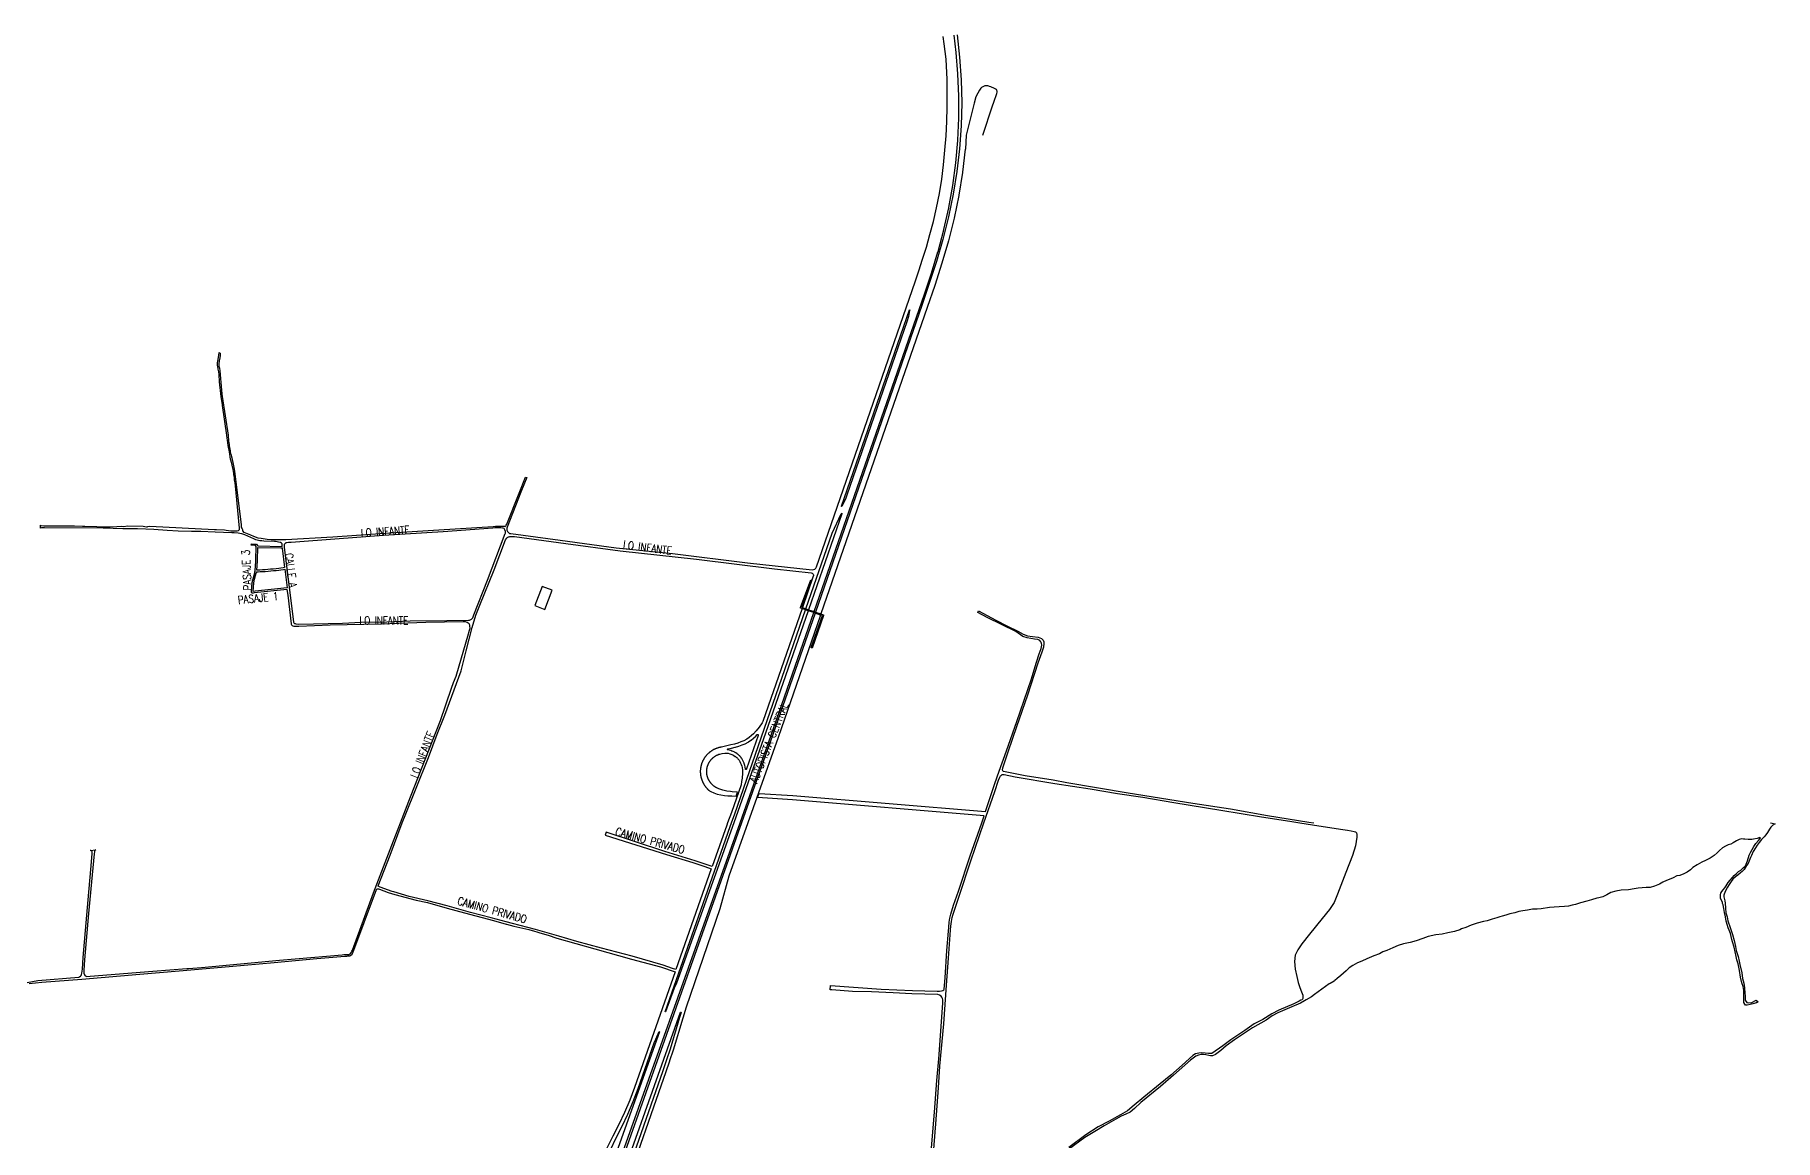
# Model space of a CAD drawing. Extents: x 0 to 349712, y 0 to 6275741.
# Drawn here: x 346449 to 349712, y 6272646 to 6274718 of the extents above; entities that cross this region are included whole.
import ezdxf

# ---------------------------------------------------------------- set-up
doc = ezdxf.new("R2010")
doc.units = 0
doc.header["$LTSCALE"] = 5
doc.layers.add('CALLES-URBANAS', color=6, linetype='Continuous')
doc.layers.add('NOMBRE-CALLE', color=2, linetype='Continuous')
doc.styles.add('ROMANS', font='romans.shx', dxfattribs={"height": 1})

msp = doc.modelspace()

# ---------------------------------------------------------------- linework, layer by layer
at = {"layer": 'CALLES-URBANAS'}
for points, elevation in [([(347332.9, 6273798.4), (347333.9, 6273800.7), (347357.2, 6273858.5), (347369.3, 6273888.5), (347371.7, 6273887.7), (347360.5, 6273860.7), (347334.4, 6273794.6), (347334.1, 6273792.7), (347334.1, 6273790.2), (347334.2, 6273789.2), (347334.2, 6273789.2), (347335.2, 6273786.7), (347336.4, 6273785.2), (347338.3, 6273783.7), (347339.2, 6273783.2), (347341.4, 6273782.7), (347434.1, 6273770.2), (347539.1, 6273756.2), (347644.5, 6273745.7), (347785.5, 6273728.2), (347906.2, 6273715.1), (347908.9, 6273715.2), (347911.3, 6273716.1), (347913.2, 6273717.7), (347914.6, 6273720.3), (348099.7, 6274254.8), (348106.6, 6274275.3), (348113.6, 6274297.2), (348120.6, 6274319.7), (348127.3, 6274343.1), (348133.7, 6274368), (348139.6, 6274393.5), (348145, 6274420.3), (348149.4, 6274447.2), (348152.8, 6274474.1), (348155.5, 6274501.5), (348157.5, 6274528.4), (348158.8, 6274555.4), (348159.6, 6274581.8), (348159.9, 6274608.2), (348159.8, 6274634.1), (348157.5, 6274671.8), (348154.2, 6274700.9), (348152.3, 6274714.4)], 25975), ([(347910.2, 6273636.6), (348116.8, 6274231.4), (348116.9, 6274231.5), (348130.1, 6274271), (348130.2, 6274271.1), (348142.4, 6274311.1), (348142.5, 6274311.3), (348153.3, 6274352.3), (348153.4, 6274352.5), (348162.5, 6274393.5), (348162.6, 6274393.7), (348170.1, 6274435.2), (348170.1, 6274435.5), (348175.8, 6274477.5), (348175.8, 6274477.7), (348179.6, 6274519.7), (348179.6, 6274520), (348181.5, 6274561.5), (348181.5, 6274561.7), (348181.4, 6274602.7), (348181.4, 6274603), (348179.6, 6274644), (348179.6, 6274644.2), (348176.3, 6274684.2), (348176.3, 6274684.3), (348172.6, 6274716.9)], 25985), ([(348178.5, 6274717.6), (348182.8, 6274675.7), (348185.7, 6274633), (348186.8, 6274590.2), (348185.7, 6274547), (348182.7, 6274504.2), (348177.7, 6274461.5), (348170.7, 6274418.7), (348161.9, 6274376.4), (348151.4, 6274334.1), (348139.4, 6274292.8), (348125.9, 6274251.4), (348111.8, 6274210), (347912.6, 6273635.7)], 25987), ([(348226.2, 6274529.8), (348244.6, 6274584.7), (348247.1, 6274591.2), (348252.7, 6274607.5), (348253.2, 6274610.1), (348253.1, 6274611.9), (348252.7, 6274613.5), (348251.9, 6274615), (348250.6, 6274616), (348248.6, 6274617.2), (348241.4, 6274620), (348241.2, 6274620), (348239.2, 6274620.9), (348237.7, 6274621.4), (348236.1, 6274621.8), (348234.9, 6274622), (348233.6, 6274622.1), (348232, 6274622), (348230.4, 6274621.8), (348229.2, 6274621.4), (348227.7, 6274620.9), (348226.5, 6274620.4), (348225.2, 6274619.6), (348224.1, 6274618.8), (348222.9, 6274617.7), (348220, 6274613.6), (348216.9, 6274608.3), (348213.4, 6274601.5), (348210.3, 6274589.6), (348195.5, 6274529.4), (348193.7, 6274503.3), (348193.6, 6274503.1), (348188.6, 6274460.1), (348188.6, 6274459.8), (348181.5, 6274416.8), (348181.5, 6274416.6), (348172.7, 6274374.1), (348172.6, 6274373.9), (348162, 6274331.4), (348162, 6274331.2), (348149.9, 6274289.7), (348149.8, 6274289.5), (348136.4, 6274248), (348136.4, 6274247.9), (348122.2, 6274206.4), (347923, 6273632.1)], 25991), ([(347961.3, 6273833.9), (348088.8, 6274201.9), (348089.1, 6274202.2), (348089.3, 6274202.2), (348089.3, 6274201.7), (348089.2, 6274200.7), (348086.8, 6274189.7), (348083.7, 6274179.5), (347971.6, 6273854.6), (347969.4, 6273849.1), (347967, 6273843.8), (347962, 6273833.6), (347961.6, 6273833.5), (347961.3, 6273833.9)], 25974), ([(347134.4, 6273240.7), (347153.3, 6273289.2), (347209.6, 6273432.7), (347230.5, 6273493.2), (347234.3, 6273503.7), (347239, 6273515.7), (347262, 6273594.7), (347263, 6273597.7), (347264.2, 6273601.7), (347265, 6273605.7), (347264.9, 6273609.2), (347264.7, 6273611.2), (347264.3, 6273612.7), (347263.5, 6273613.7), (347261.6, 6273615.2), (347259.4, 6273616.2), (347256.3, 6273617.2), (347252.3, 6273617.7), (347181.9, 6273616.2), (347098, 6273613.2), (347002.8, 6273611.2), (346943.9, 6273608.7), (346937.4, 6273608.7), (346935.1, 6273608.7), (346933.2, 6273609.2), (346932.1, 6273609.7), (346931.4, 6273610.2), (346930.9, 6273611.2), (346930.4, 6273612.7), (346930.2, 6273613.7), (346924, 6273667.2), (346922.3, 6273677.9), (346860.3, 6273671.5), (346858.3, 6273671.3), (346858.1, 6273671.3), (346856.8, 6273671.3), (346856.6, 6273671.3), (346856.3, 6273671.4), (346856.1, 6273671.5), (346855.9, 6273671.7), (346855.7, 6273671.9), (346855.5, 6273672.1), (346855.4, 6273672.3), (346855.4, 6273672.6), (346855.3, 6273672.9), (346855.3, 6273673.1), (346855.3, 6273673.1), (346855.4, 6273674.1), (346856.7, 6273690.7), (346856.7, 6273690.9), (346858.3, 6273698.2), (346858.3, 6273698.3), (346860.1, 6273704.7), (346861.3, 6273709.1), (346861.5, 6273710.1), (346861.8, 6273711.1), (346862.1, 6273712.9), (346862.1, 6273713.1), (346862.2, 6273713.2), (346863.5, 6273731.4), (346863.6, 6273733.8), (346864.1, 6273758.7), (346862.8, 6273760.3), (346854.8, 6273760.9), (346855, 6273763.9), (346863.7, 6273763.2), (346863.8, 6273763.2), (346864.1, 6273763.2), (346864.3, 6273763), (346864.5, 6273762.9), (346864.7, 6273762.7), (346866.6, 6273760.4), (346866.8, 6273760.2), (346866.9, 6273759.9), (346867.1, 6273759.8), (346912.7, 6273758.9), (346912.7, 6273763.7), (346912.4, 6273764.2), (346911.9, 6273764.7), (346911.6, 6273765), (346911.2, 6273765.4), (346910.7, 6273765.7), (346910.4, 6273765.9), (346910.1, 6273766), (346909.3, 6273766.2), (346900.5, 6273767.7), (346898.3, 6273768.2), (346878.5, 6273768.7), (346874.6, 6273769.2), (346872.9, 6273769.2), (346870.6, 6273769.3), (346868.7, 6273769.7), (346863.5, 6273771.2), (346859.6, 6273772.8), (346842.8, 6273780.2), (346840.8, 6273781.1), (346837.1, 6273782.2), (346833.2, 6273783.1), (346830.2, 6273783.4), (346830, 6273783.5), (346823, 6273783.9), (346818.7, 6273784), (346787, 6273785.4), (346760.2, 6273786.5), (346743, 6273787), (346718.1, 6273787.6), (346696.9, 6273788.8), (346672.1, 6273790.7), (346641.8, 6273792), (346613.9, 6273792), (346595.9, 6273792.5), (346576.9, 6273792.7), (346467.2, 6273793.7), (346461.3, 6273793.7), (346459.4, 6273792.7), (346459.4, 6273798.5), (346460.3, 6273797.7), (346466.1, 6273797.2), (346523.5, 6273797.2), (346538.7, 6273796.7), (346542.7, 6273796.7), (346565, 6273796.2), (346569.5, 6273795.7), (346577.2, 6273795.7), (346585.4, 6273795.7), (346590.4, 6273795.7), (346602.5, 6273796.2), (346610.7, 6273796.7), (346615.4, 6273796.2), (346623.4, 6273797.2), (346652.3, 6273796.7), (346655.4, 6273796.2), (346658.2, 6273795.7), (346659.6, 6273795.7), (346661, 6273796.2), (346664.6, 6273796.7), (346786.1, 6273790.7), (346789.4, 6273790.7), (346804.6, 6273789.7), (346808.1, 6273789.2), (346816.3, 6273788.2), (346822.9, 6273787.7), (346828.4, 6273787.7), (346831.1, 6273788.7), (346832.5, 6273790.2), (346832.8, 6273793.2), (346826.5, 6273859.2), (346824.4, 6273878.2), (346823.6, 6273883.2), (346823.6, 6273884.2), (346823.1, 6273887.7), (346822.3, 6273893.7), (346822, 6273895.7), (346820.8, 6273903.2), (346819.1, 6273911.2), (346818.4, 6273914.2), (346816.2, 6273922.2), (346813.8, 6273936.2), (346811.4, 6273947.7), (346811, 6273952.7), (346811, 6273953.2), (346810.4, 6273958.2), (346809.9, 6273960.7), (346809, 6273967.2), (346801.1, 6274022.7), (346800.9, 6274024.2), (346798.2, 6274039.2), (346798.2, 6274039.7), (346795.5, 6274067.2), (346795.2, 6274069.7), (346795.2, 6274071.7), (346794.8, 6274076.7), (346794.6, 6274080.7), (346793.9, 6274085.7), (346793, 6274090.7), (346792.8, 6274091.7), (346791.9, 6274096.2), (346791.6, 6274097.2), (346791.6, 6274102.7), (346792.9, 6274109.2), (346794.2, 6274117.2), (346794.5, 6274122.2), (346796.8, 6274121.2), (346796.7, 6274116.7), (346796, 6274112.2), (346794.7, 6274106.7), (346793.9, 6274100.7), (346794.3, 6274096.7), (346795, 6274092.7), (346796.2, 6274087.7), (346799, 6274051.7), (346799.7, 6274044.7), (346800.6, 6274039.7), (346811.4, 6273967.2), (346812.4, 6273956.2), (346812.6, 6273953.7), (346813.1, 6273949.2), (346813.6, 6273947.2), (346814.5, 6273941.2), (346815.1, 6273937.7), (346815.5, 6273936.2), (346816, 6273933.7), (346816.1, 6273932.7), (346817.1, 6273930.2), (346817.6, 6273926.7), (346818.3, 6273924.7), (346819.1, 6273921.7), (346820.3, 6273916.2), (346822.1, 6273906.7), (346823.4, 6273899.7), (346835.6, 6273799.2), (346836, 6273797.7), (346836.2, 6273795.7), (346836.7, 6273793.7), (346837.5, 6273791.7), (346838.2, 6273790.2), (346838.7, 6273788.2), (346839.1, 6273787.2), (346840.4, 6273785.7), (346841.2, 6273785.2), (346853.3, 6273780.7), (346859.3, 6273777.7), (346867.4, 6273774.7), (346873.3, 6273774.2), (346884.6, 6273772.2), (346892.3, 6273771.7), (346919.7, 6273771.7), (347008, 6273776.7), (347096.6, 6273783.2), (347206.7, 6273789.7), (347308.2, 6273796.2), (347312.6, 6273796.7), (347316.6, 6273796.7), (347321.2, 6273796.7), (347325.9, 6273796.7), (347327.8, 6273796.7), (347329.8, 6273796.7), (347331.2, 6273796.2), (347331.6, 6273796.5), (347332.4, 6273797.4), (347332.9, 6273798.4)], 25890), ([(346943.8, 6273613.2), (346999.1, 6273614.2), (347026, 6273615.2), (347060.7, 6273616.7), (347109.1, 6273617.7), (347152.7, 6273619.2), (347221.7, 6273620.2), (347262.2, 6273620.7), (347263.9, 6273620.7), (347265.4, 6273621.2), (347266.5, 6273621.7), (347267.5, 6273622.2), (347268.8, 6273623.7), (347270.3, 6273625.2), (347271.8, 6273628.7), (347272.4, 6273630.7), (347297.6, 6273695.7), (347330.9, 6273782.7), (347331.3, 6273783.7), (347331.6, 6273784.7), (347331.6, 6273785.7), (347331.5, 6273787.2), (347331.5, 6273787.7), (347331.2, 6273788.2), (347330.4, 6273789.9), (347329.7, 6273791), (347328.8, 6273792.1), (347327.4, 6273792.7), (347325.6, 6273793.2), (347322.9, 6273793.7), (347320.6, 6273793.7), (347318, 6273793.7), (347314.5, 6273793.7), (347311.3, 6273793.7), (347307.5, 6273793.2), (347214.5, 6273786.2), (347102.6, 6273779.2), (347019.5, 6273773.2), (346929.5, 6273766.2), (346926.8, 6273766), (346924.8, 6273765.8), (346921.8, 6273765.7), (346921.4, 6273765.7), (346920.9, 6273765.6), (346920.5, 6273765.6), (346920.2, 6273765.5), (346919.8, 6273765.4), (346919.2, 6273765.1), (346918.8, 6273764.8), (346918.5, 6273764.5), (346918.2, 6273764.2), (346916.8, 6273762.2), (346916.4, 6273760.7), (346916.4, 6273758.7), (346916.5, 6273756.7), (346933.8, 6273617.7), (346934.2, 6273616.7), (346934.8, 6273615.7), (346935.2, 6273615.2), (346936.1, 6273614.2), (346936.9, 6273614.2), (346938.2, 6273613.7), (346939.3, 6273613.7), (346943.8, 6273613.2)], 25887), ([(347894.8, 6273641.9), (347943.8, 6273783.3), (347961, 6273820.1), (347961.4, 6273820.7), (347962, 6273820.8), (347962.2, 6273820.5), (347962.2, 6273819.9), (347899.8, 6273640.2)], 25981), ([(347138, 6273240.7), (347143.2, 6273254.2), (347164.2, 6273305.7), (347187.1, 6273363.2), (347203.1, 6273406.7), (347217.6, 6273442.2), (347248.7, 6273525.7), (347257.7, 6273563.2), (347269, 6273606.7), (347275.7, 6273630.2), (347283.2, 6273648.7), (347310.1, 6273714.7), (347331.5, 6273771.2), (347332.9, 6273773.2)], 25891), ([(347332.9, 6273773.2), (347333.8, 6273774.2), (347334.9, 6273775.2), (347335.9, 6273776.2), (347337.2, 6273776.7), (347338.3, 6273777), (347339.9, 6273777.2), (347342.5, 6273777.2), (347345.9, 6273777.2), (347348.5, 6273777.2), (347444.9, 6273764.2), (347546.6, 6273750.7), (347689.7, 6273734.7), (347836, 6273716.7), (347904.5, 6273709), (347906.2, 6273708.6), (347907.4, 6273707.8), (347908.2, 6273706.9), (347908.8, 6273705.3), (347908.7, 6273703.9), (347908.4, 6273702.7), (347888.2, 6273644.2)], 25977), ([(346910.5, 6273756), (346912.5, 6273755.9), (346912.6, 6273755.3), (346917.1, 6273719), (346914.6, 6273718.6), (346910.1, 6273717.9), (346906.3, 6273717.4), (346901.5, 6273716.9), (346896.1, 6273716.4), (346896, 6273716.4), (346891.2, 6273715.8), (346886.2, 6273715.4), (346880.8, 6273715), (346875.6, 6273714.7), (346871.1, 6273714.5), (346867.5, 6273714.3), (346865.3, 6273714.4), (346866.5, 6273731.2), (346866.5, 6273731.3), (346866.6, 6273733.7), (346867.1, 6273756.8), (346910.5, 6273756)], 25885), ([(346858.4, 6273674.3), (346859.7, 6273690.3), (346861.2, 6273697.5), (346863, 6273704), (346864.2, 6273708.4), (346864.5, 6273709.7), (346864.7, 6273710.4), (346864.7, 6273710.5), (346864.9, 6273711.4), (346867.5, 6273711.3), (346867.6, 6273711.3), (346871.3, 6273711.5), (346875.7, 6273711.7), (346880.9, 6273712), (346886.4, 6273712.4), (346891.5, 6273712.8), (346891.5, 6273712.8), (346896.3, 6273713.4), (346901.8, 6273713.9), (346901.8, 6273713.9), (346906.6, 6273714.5), (346910.5, 6273714.9), (346915.1, 6273715.6), (346917.5, 6273716), (346921.9, 6273680.9), (346862.1, 6273674.7), (346858.4, 6273674.3)], 25886), ([(347887.5, 6273642.3), (347885.1, 6273643.1), (347884.9, 6273643.2), (347884.8, 6273643.3), (347884.7, 6273643.4), (347884.6, 6273643.6), (347884.5, 6273643.7), (347884.5, 6273643.9), (347884.4, 6273644.1), (347884.5, 6273644.2), (347884.5, 6273644.4), (347904, 6273696.4), (347905.9, 6273695.7), (347886.7, 6273644.7), (347888.2, 6273644.2)], 25978), ([(347405.1, 6273640.4), (347418.7, 6273676.6), (347400.5, 6273683.8), (347386.7, 6273647.7), (347405.1, 6273640.4)], 25980), ([(347887.5, 6273642.3), (347814.1, 6273430.3), (347812.8, 6273427.9), (347807.2, 6273420.1), (347801.2, 6273412.8), (347796.3, 6273407.4), (347793, 6273404.1), (347788.3, 6273400.3), (347783.7, 6273397.2), (347778.3, 6273394.4), (347772.9, 6273392.2), (347767.1, 6273390.1), (347760.9, 6273388.4), (347754.1, 6273386.8), (347754.1, 6273386.8), (347746.7, 6273384.9), (347746.6, 6273384.8), (347736.3, 6273382.5), (347735.6, 6273382.4), (347735.5, 6273382.4), (347734.8, 6273382.2), (347734.7, 6273382.2), (347734, 6273382.1), (347733.9, 6273382.1), (347733.2, 6273381.9), (347733.1, 6273381.9), (347732.4, 6273381.7), (347732.3, 6273381.7), (347731.6, 6273381.6), (347731.5, 6273381.5), (347730.8, 6273381.3), (347730.7, 6273381.3), (347730.1, 6273381.1), (347730, 6273381.1), (347729.3, 6273380.9), (347729.2, 6273380.9), (347728.5, 6273380.7), (347728.4, 6273380.6), (347727.8, 6273380.4), (347727.7, 6273380.4), (347727, 6273380.1), (347726.9, 6273380.1), (347726.2, 6273379.8), (347726.2, 6273379.8), (347725.5, 6273379.5), (347725.4, 6273379.5), (347724.8, 6273379.2), (347724.7, 6273379.2), (347724, 6273378.9), (347723.9, 6273378.9), (347723.3, 6273378.6), (347723.2, 6273378.5), (347722.6, 6273378.2), (347722.5, 6273378.2), (347721.8, 6273377.9), (347721.7, 6273377.8), (347721.1, 6273377.5), (347721, 6273377.4), (347720.4, 6273377.1), (347720.3, 6273377), (347719.7, 6273376.7), (347719.6, 6273376.6), (347719, 6273376.3), (347718.9, 6273376.2), (347718.3, 6273375.9), (347718.3, 6273375.8), (347717.7, 6273375.4), (347717.6, 6273375.4), (347717, 6273375), (347716.9, 6273374.9), (347716.3, 6273374.5), (347716.2, 6273374.4), (347715.7, 6273374), (347715.6, 6273374), (347715, 6273373.6), (347714.9, 6273373.5), (347714.4, 6273373.1), (347714.3, 6273373), (347713.8, 6273372.6), (347713.7, 6273372.5), (347713.1, 6273372), (347713.1, 6273372), (347712.5, 6273371.5), (347712.5, 6273371.4), (347711.9, 6273371), (347711.9, 6273370.9), (347711.3, 6273370.4), (347711.3, 6273370.4), (347710.8, 6273369.9), (347710.7, 6273369.8), (347710.2, 6273369.3), (347710.1, 6273369.2), (347709.6, 6273368.7), (347709.5, 6273368.7), (347709.1, 6273368.1), (347709, 6273368.1), (347708.5, 6273367.5), (347708.5, 6273367.5), (347708, 6273366.9), (347707.9, 6273366.9), (347707.5, 6273366.3), (347707.4, 6273366.2), (347707, 6273365.7), (347706.9, 6273365.6), (347706.5, 6273365.1), (347706.4, 6273365), (347706, 6273364.4), (347705.9, 6273364.3), (347705.5, 6273363.8), (347705.4, 6273363.7), (347705, 6273363.1), (347705, 6273363), (347704.6, 6273362.4), (347704.5, 6273362.4), (347704.1, 6273361.8), (347704.1, 6273361.7), (347703.7, 6273361.1), (347703.6, 6273361), (347703.3, 6273360.4), (347703.2, 6273360.3), (347702.9, 6273359.7), (347702.8, 6273359.6), (347702.5, 6273359), (347702.4, 6273358.9), (347702.1, 6273358.3), (347702.1, 6273358.2), (347701.7, 6273357.6), (347701.7, 6273357.5), (347701.4, 6273356.9), (347701.3, 6273356.8), (347701, 6273356.1), (347701, 6273356), (347700.7, 6273355.4), (347700.7, 6273355.3), (347700.4, 6273354.6), (347700.3, 6273354.6), (347700.1, 6273353.9), (347700, 6273353.8), (347699.8, 6273353.2), (347699.7, 6273353.1), (347699.5, 6273352.4), (347699.5, 6273352.3), (347699.2, 6273351.6), (347699.2, 6273351.5), (347699, 6273350.9), (347699, 6273350.8), (347698.8, 6273350.1), (347698.7, 6273350), (347698.5, 6273349.3), (347698.5, 6273349.2), (347698.3, 6273348.5), (347698.3, 6273348.4), (347698.1, 6273347.8), (347698.1, 6273347.7), (347697.9, 6273347), (347697.9, 6273346.9), (347697.8, 6273346.2), (347697.7, 6273346.1), (347697.6, 6273345.4), (347697.6, 6273345.3), (347697.5, 6273344.6), (347697.4, 6273344.5), (347697.3, 6273343.8), (347697.3, 6273343.7), (347697.2, 6273343), (347697.2, 6273342.9), (347697.1, 6273342.2), (347697.1, 6273342.1), (347697, 6273341.4), (347697, 6273341.3), (347696.9, 6273340.6), (347696.9, 6273340.5), (347696.9, 6273339.8), (347696.9, 6273339.7), (347696.8, 6273339), (347696.8, 6273338.9), (347696.8, 6273338.2), (347696.8, 6273338.1), (347696.8, 6273337.4), (347696.8, 6273337.3), (347696.8, 6273336.6), (347696.8, 6273336.5), (347696.8, 6273335.8), (347696.8, 6273335.7), (347696.8, 6273335), (347696.8, 6273334.9), (347696.9, 6273334.2), (347696.9, 6273334.1), (347696.9, 6273333.4), (347696.9, 6273333.3), (347697, 6273332.6), (347697, 6273332.5), (347697.1, 6273331.8), (347697.1, 6273331.6), (347697.2, 6273331), (347697.2, 6273330.8), (347697.3, 6273330.2), (347697.3, 6273330.1), (347697.4, 6273329.4), (347697.4, 6273329.3), (347697.5, 6273328.6), (347697.5, 6273328.5), (347697.7, 6273327.8), (347697.7, 6273327.7), (347697.8, 6273327), (347697.9, 6273326.9), (347698, 6273326.2), (347698, 6273326.1), (347698.2, 6273325.4), (347698.2, 6273325.3), (347698.4, 6273324.6), (347698.4, 6273324.5), (347698.6, 6273323.9), (347698.7, 6273323.8), (347698.9, 6273323.1), (347698.9, 6273323), (347699.1, 6273322.3), (347699.1, 6273322.2), (347699.4, 6273321.6), (347699.4, 6273321.5), (347699.6, 6273320.8), (347699.7, 6273320.7), (347699.9, 6273320), (347700, 6273319.9), (347700.2, 6273319.3), (347700.3, 6273319.2), (347700.5, 6273318.5), (347700.6, 6273318.5), (347700.9, 6273317.8), (347700.9, 6273317.7), (347701.2, 6273317.1), (347701.2, 6273317), (347701.5, 6273316.4), (347701.6, 6273316.3), (347701.9, 6273315.6), (347702, 6273315.5), (347702.3, 6273314.9), (347702.3, 6273314.8), (347702.7, 6273314.2), (347702.7, 6273314.1), (347703.1, 6273313.5), (347703.1, 6273313.4), (347703.5, 6273312.8), (347703.5, 6273312.7), (347703.9, 6273312.1), (347704, 6273312), (347704.3, 6273311.5), (347704.4, 6273311.4), (347704.8, 6273310.8), (347704.9, 6273310.7), (347705.3, 6273310.1), (347705.3, 6273310), (347705.7, 6273309.5), (347705.8, 6273309.4), (347706.2, 6273308.8), (347706.3, 6273308.7), (347706.7, 6273308.2), (347706.8, 6273308.1), (347707.2, 6273307.6), (347707.3, 6273307.5), (347707.7, 6273306.9), (347707.8, 6273306.9), (347708.2, 6273306.3), (347708.3, 6273306.2), (347708.8, 6273305.7), (347708.9, 6273305.6), (347709.3, 6273305.1), (347709.4, 6273305.1), (347709.9, 6273304.5), (347710, 6273304.5), (347710.5, 6273304), (347710.5, 6273303.9), (347711, 6273303.4), (347711.1, 6273303.3), (347711.6, 6273302.9), (347711.7, 6273302.8), (347712.2, 6273302.3), (347712.3, 6273302.2), (347712.8, 6273301.8), (347712.9, 6273301.7), (347713.4, 6273301.3), (347713.5, 6273301.2), (347714.1, 6273300.8), (347716.5, 6273299.1), (347722, 6273296.7), (347728.3, 6273294.5), (347735, 6273293.1), (347742, 6273292.1), (347748.6, 6273291.5), (347756, 6273291), (347764, 6273290.5), (347766.6, 6273298.3), (347756.5, 6273299), (347753.3, 6273299.3), (347746.4, 6273300.3), (347739.1, 6273301.9), (347731.8, 6273304.3), (347727.6, 6273306.2), (347727.1, 6273306.5), (347726.6, 6273306.8), (347726, 6273307.1), (347725.5, 6273307.4), (347725, 6273307.7), (347724.5, 6273308), (347724, 6273308.3), (347723.5, 6273308.7), (347723, 6273309), (347722.6, 6273309.4), (347722.1, 6273309.7), (347721.6, 6273310.1), (347721.1, 6273310.5), (347720.7, 6273310.8), (347720.2, 6273311.2), (347719.8, 6273311.6), (347719.4, 6273312.1), (347718.9, 6273312.5), (347718.5, 6273312.9), (347718.1, 6273313.3), (347717.7, 6273313.8), (347717.3, 6273314.2), (347716.9, 6273314.7), (347716.5, 6273315.1), (347716.2, 6273315.6), (347715.8, 6273316.1), (347715.4, 6273316.5), (347715.1, 6273317), (347714.7, 6273317.5), (347714.4, 6273318), (347714.1, 6273318.5), (347713.8, 6273319), (347713.5, 6273319.5), (347713.2, 6273320), (347712.9, 6273320.6), (347712.6, 6273321.1), (347712.3, 6273321.6), (347712.1, 6273322.2), (347711.8, 6273322.7), (347711.6, 6273323.2), (347711.3, 6273323.8), (347711.1, 6273324.4), (347710.9, 6273324.9), (347710.7, 6273325.5), (347710.5, 6273326), (347710.3, 6273326.6), (347710.2, 6273327.2), (347710, 6273327.7), (347709.8, 6273328.3), (347709.7, 6273328.9), (347709.6, 6273329.5), (347709.5, 6273330.1), (347709.3, 6273330.7), (347709.2, 6273331.2), (347709.1, 6273331.8), (347709.1, 6273332.4), (347709, 6273333), (347708.9, 6273333.6), (347708.9, 6273334.2), (347708.8, 6273334.8), (347708.8, 6273335.4), (347708.8, 6273336), (347708.8, 6273336.6), (347708.8, 6273337.2), (347708.8, 6273337.8), (347708.8, 6273338.4), (347708.9, 6273339), (347708.9, 6273339.6), (347709, 6273340.2), (347709, 6273340.8), (347709.1, 6273341.4), (347709.2, 6273341.9), (347709.3, 6273342.5), (347709.4, 6273343.1), (347709.5, 6273343.7), (347709.6, 6273344.3), (347709.8, 6273344.9), (347709.9, 6273345.5), (347710.1, 6273346), (347710.2, 6273346.6), (347710.4, 6273347.2), (347710.6, 6273347.7), (347710.8, 6273348.3), (347711, 6273348.9), (347711.2, 6273349.4), (347711.4, 6273350), (347711.7, 6273350.5), (347711.9, 6273351.1), (347712.2, 6273351.6), (347712.4, 6273352.1), (347712.7, 6273352.7), (347713, 6273353.2), (347713.3, 6273353.7), (347713.6, 6273354.2), (347713.9, 6273354.7), (347714.2, 6273355.2), (347714.5, 6273355.7), (347714.9, 6273356.2), (347715.2, 6273356.7), (347715.6, 6273357.2), (347715.9, 6273357.7), (347716.3, 6273358.2), (347716.7, 6273358.6), (347717.1, 6273359.1), (347717.4, 6273359.5), (347717.9, 6273360), (347718.3, 6273360.4), (347718.7, 6273360.8), (347719.1, 6273361.2), (347719.5, 6273361.7), (347720, 6273362.1), (347720.4, 6273362.5), (347720.9, 6273362.9), (347721.3, 6273363.2), (347721.8, 6273363.6), (347722.3, 6273364), (347722.7, 6273364.3), (347723.2, 6273364.7), (347723.7, 6273365), (347724.2, 6273365.4), (347724.7, 6273365.7), (347725.2, 6273366), (347725.7, 6273366.3), (347726.2, 6273366.6), (347726.8, 6273366.9), (347727.3, 6273367.2), (347727.8, 6273367.4), (347728.4, 6273367.7), (347728.9, 6273367.9), (347729.5, 6273368.2), (347730, 6273368.4), (347730.6, 6273368.6), (347731.1, 6273368.8), (347731.7, 6273369.1), (347732.2, 6273369.2), (347732.8, 6273369.4), (347733.4, 6273369.6), (347737.7, 6273370.7), (347742.7, 6273371.3), (347746.7, 6273371.3), (347749.3, 6273371.1), (347751.9, 6273370.3), (347753.7, 6273369.6), (347756.1, 6273368.8), (347757.9, 6273368.1), (347759.9, 6273366.9), (347762.3, 6273365.1), (347762.9, 6273364.7), (347763.9, 6273364), (347764.8, 6273363.2), (347765.3, 6273362.9), (347766.2, 6273362), (347766.5, 6273361.7), (347767.3, 6273360.8), (347768.3, 6273359.4), (347769.4, 6273358), (347770.7, 6273355.9), (347772.2, 6273352.7), (347773.4, 6273350), (347774.5, 6273346.7), (347775, 6273344.2), (347775.6, 6273339.5), (347776, 6273333.5), (347775.1, 6273324.1), (347774.3, 6273318.3), (347773.1, 6273311.8), (347755.1, 6273259.9), (347747.9, 6273240.7)], 26003), ([(347755.3, 6273240.7), (347761.7, 6273257.5), (347761.7, 6273257.6), (347894.1, 6273640)], 26004), ([(347899.1, 6273638.3), (347819.3, 6273408.5), (347759.5, 6273240.7)], 26005), ([(347771.2, 6273240.7), (347829.7, 6273404.9), (347909.5, 6273634.7)], 26006), ([(347911.9, 6273633.8), (347832.4, 6273404.5), (347774.2, 6273240.7)], 26007), ([(347922.3, 6273630.2), (347842.7, 6273400.9), (347805.7, 6273296.6), (347785.9, 6273240.7)], 26008), ([(348224.5, 6273240.7), (348229.1, 6273253.7), (348229.2, 6273254.1), (347869.9, 6273283.6), (347804.1, 6273287.9), (347806.9, 6273295.7), (347870.5, 6273291.6), (347870.5, 6273291.6), (348231.7, 6273261.9), (348248.8, 6273314.2), (348257.1, 6273337.2), (348270.9, 6273375.7), (348290.2, 6273430.7), (348317.8, 6273510.7), (348326.3, 6273540.2), (348326.9, 6273542), (348332, 6273557.7), (348335.9, 6273567.7), (348336.8, 6273573.7), (348336.4, 6273577.2), (348335.4, 6273580.2), (348333.4, 6273582.2), (348329.3, 6273584.2), (348323.3, 6273585.2), (348309.8, 6273587.2), (348301.7, 6273590.2), (348288.1, 6273599.2), (348261.4, 6273612.7), (348234.3, 6273625.7), (348217.1, 6273635.2), (348218.1, 6273638.2), (348250.7, 6273620.7), (348273, 6273609.2), (348292.3, 6273599.7), (348301.9, 6273594.2), (348310, 6273591.2), (348319.8, 6273589.7), (348330.5, 6273588.7), (348336.6, 6273586.2), (348339.7, 6273583.2), (348340.7, 6273580.2), (348340.7, 6273576.7), (348340.4, 6273569.7), (348337.3, 6273560.7), (348329.7, 6273539.7), (348310.1, 6273480.2), (348289.8, 6273420.7), (348274, 6273374.7), (348266, 6273350.7), (348263.2, 6273343.2), (348262.5, 6273340.2), (348263.1, 6273338.7), (348264.5, 6273337.2), (348265.3, 6273337.2), (348305.8, 6273329.2), (348358.3, 6273321.2), (348384.2, 6273316.2), (348498.9, 6273297.2), (348620.3, 6273277.7), (348691.1, 6273266.7), (348760.1, 6273254.7), (348837.7, 6273242.2), (348847.1, 6273240.7)], 26010), ([(347894.1, 6273640), (347887.5, 6273642.3)], 25983), ([(347888.2, 6273644.2), (347894.8, 6273641.9)], 25979), ([(347899.1, 6273638.3), (347894.1, 6273640)], 25984), ([(347894.8, 6273641.9), (347899.8, 6273640.2)], 25982), ([(347909.5, 6273634.7), (347899.1, 6273638.3)], 25989), ([(347899.8, 6273640.2), (347910.2, 6273636.6)], 25986), ([(347923, 6273632.1), (347927.3, 6273630.6), (347927.5, 6273630.5), (347927.7, 6273630.4), (347927.8, 6273630.3), (347927.9, 6273630.2), (347927.9, 6273630), (347928, 6273629.8), (347928, 6273629.7), (347928, 6273629.5), (347928, 6273629.3), (347906.6, 6273568.3), (347904.7, 6273569), (347925.7, 6273629.1), (347922.3, 6273630.2)], 25995), ([(347911.9, 6273633.8), (347909.5, 6273634.7)], 25990), ([(347910.2, 6273636.6), (347912.6, 6273635.7)], 25988), ([(347922.3, 6273630.2), (347911.9, 6273633.8)], 25993), ([(347912.6, 6273635.7), (347923, 6273632.1)], 25992), ([(347783.5, 6273342), (347783.2, 6273341), (347782.5, 6273340.5), (347781.8, 6273340.8), (347781.5, 6273341.7), (347780.9, 6273345.1), (347780.9, 6273345.4), (347780.3, 6273348.1), (347780.2, 6273348.4), (347779.1, 6273351.9), (347779, 6273352.2), (347777.7, 6273355.1), (347777.7, 6273355.3), (347776, 6273358.7), (347775.8, 6273358.9), (347774.4, 6273361.2), (347774.3, 6273361.3), (347773.2, 6273362.9), (347773.2, 6273363), (347772, 6273364.5), (347771.9, 6273364.7), (347770.9, 6273365.8), (347770.8, 6273366), (347770.3, 6273366.4), (347770.2, 6273366.5), (347769.2, 6273367.4), (347769.2, 6273367.4), (347768.7, 6273367.8), (347768.6, 6273367.9), (347767.6, 6273368.7), (347767.5, 6273368.8), (347766.4, 6273369.6), (347766.4, 6273369.6), (347765.8, 6273370), (347763.3, 6273371.8), (347763.1, 6273372), (347760.7, 6273373.4), (347760.3, 6273373.6), (347758.2, 6273374.4), (347758.2, 6273374.4), (347755.8, 6273375.3), (347753.8, 6273376), (347753.6, 6273376.1), (347750.9, 6273376.9), (347750.7, 6273376.9), (347748, 6273377.5), (347747.6, 6273377.8), (347747.4, 6273378.2), (347747.5, 6273378.7), (347748.2, 6273379.1), (347755.5, 6273380.9), (347762.4, 6273382.5), (347762.5, 6273382.6), (347768.9, 6273384.4), (347769.1, 6273384.5), (347775, 6273386.6), (347775.1, 6273386.6), (347780.7, 6273388.9), (347780.9, 6273389), (347786.6, 6273392), (347786.9, 6273392.2), (347791.8, 6273395.4), (347792, 6273395.6), (347796.8, 6273399.5), (347797.1, 6273399.7), (347800.6, 6273403.1), (347800.7, 6273403.3), (347803.4, 6273406.1), (347804.2, 6273406.2), (347805, 6273406.1), (347805.4, 6273405.5), (347805.2, 6273404.6), (347783.5, 6273342)], 25999), ([(348228.6, 6273240.7), (348248.9, 6273299.7), (348255.7, 6273320.7), (348258.2, 6273326.2), (348259.6, 6273328.7), (348260.6, 6273329.7), (348261.9, 6273330.7), (348262.9, 6273331.2), (348264.3, 6273331.2), (348266.2, 6273331.2), (348287, 6273327.2), (348361.3, 6273314.7), (348427.6, 6273304.2), (348478.9, 6273295.7), (348526.5, 6273288.7), (348584.7, 6273278.7), (348672.8, 6273264.2), (348749.2, 6273252.2), (348802, 6273243.7), (348820.6, 6273240.7)], 26009), ([(346434.6, 6272941.7), (346454.5, 6272945.2), (346531.6, 6272951.5), (346533.6, 6272952.5), (346535, 6272953.5), (346535.4, 6272954), (346536.1, 6272954.8), (346536.8, 6272956.4), (346537.4, 6272958.9), (346538.3, 6272966.2), (346539.9, 6272988.2), (346545.5, 6273053.3), (346550, 6273110.7), (346554.4, 6273160), (346556.3, 6273183.5), (346556.3, 6273186.4), (346556.1, 6273187.3), (346555.2, 6273188.3), (346554.3, 6273188.8), (346553, 6273189.1), (346563.3, 6273189.9), (346561.8, 6273189), (346561.1, 6273188), (346560.7, 6273186.6), (346560.1, 6273182.5), (346557.5, 6273156.1), (346549.7, 6273070.6), (346542.3, 6272983.8), (346541.1, 6272964.5), (346541.2, 6272958.9), (346541.5, 6272957.3), (346542.2, 6272955.7), (346543.6, 6272954.1), (346545.2, 6272953.1), (346546.1, 6272952.7), (346553.1, 6272953.2), (346670, 6272962.7), (346734.3, 6272967.8), (346734.4, 6272967.8), (346737.1, 6272967.8), (346761.7, 6272969.7), (346907.7, 6272983.2), (347025.5, 6272993.2), (347028.5, 6272993.7), (347030.7, 6272993.7), (347033.6, 6272993.7), (347036.1, 6272994.2), (347037.9, 6272994.2), (347039.5, 6272995.2), (347041.4, 6272996.2), (347042.7, 6272998.2), (347043.7, 6273000.2), (347044.6, 6273002.2), (347084.1, 6273109.7), (347121.4, 6273207.2), (347134.4, 6273240.7)], 26603), ([(347332.9, 6273055), (347304.5, 6273062.8), (347265.6, 6273072.8), (347221.9, 6273084.9), (347186.2, 6273094.5), (347151, 6273102.5), (347122, 6273111.2), (347119.3, 6273112.1), (347096.4, 6273120.2), (347094.2, 6273121.2), (347092.7, 6273121.8), (347092.6, 6273122.1), (347092.5, 6273122.4), (347115.1, 6273180.2), (347138, 6273240.7)], 26601), ([(347747.9, 6273240.7), (347746.2, 6273236.5), (347746.2, 6273236.4), (347718.9, 6273158.7), (347687.4, 6273169.5), (347630.1, 6273187.1), (347520.2, 6273223.3), (347518.2, 6273217.6), (347633.6, 6273181.2), (347682.5, 6273166.6), (347705.5, 6273158.8), (347717.4, 6273154.4), (347651, 6272965.6), (347644.5, 6272967.6), (347627.3, 6272973.8), (347569.3, 6272990.8), (347511.5, 6273005.6), (347465, 6273018.5), (347431.4, 6273028.2), (347387.6, 6273040.8), (347344.7, 6273051.8), (347333, 6273055), (347332.9, 6273055)], 26667), ([(347445.6, 6272325.6), (347503.2, 6272488.4), (347771.2, 6273240.7)], 26678), ([(347774.2, 6273240.7), (347506.4, 6272486.1), (347449.9, 6272324.1)], 26679), ([(347785.9, 6273240.7), (347750.5, 6273141), (347733.6, 6273079.4), (347733.6, 6273079.2), (347670.2, 6272895.3), (347663.7, 6272874.3), (347645.8, 6272814.8), (347639.2, 6272794.3), (347639.2, 6272794.2), (347631.7, 6272772.2), (347623.3, 6272748.7), (347560.1, 6272568)], 26676), ([(347759.5, 6273240.7), (347652.4, 6272940), (347648.9, 6272933.3), (347648, 6272931), (347631.4, 6272886.6), (347631.1, 6272886.3), (347630.8, 6272886.3), (347630.7, 6272886.5), (347752.8, 6273234), (347755.3, 6273240.7)], 26671), ([(348129.6, 6272624.2), (348136.1, 6272698.7), (348140.3, 6272757.7), (348143.7, 6272798.2), (348151.7, 6272902.7), (348151.7, 6272905.7), (348151.7, 6272908.7), (348150.8, 6272911.7), (348149.8, 6272913.7), (348148.3, 6272915.7), (348145.3, 6272917.7), (348142.1, 6272918.7), (348093.4, 6272920.2), (348058.2, 6272922.2), (348017.9, 6272924.2), (347982.1, 6272924.7), (347943.1, 6272927.7), (347940.2, 6272927.6), (347941.1, 6272935.7), (348035.7, 6272929.2), (348094.4, 6272926.2), (348140.9, 6272925.2), (348145.2, 6272925.2), (348149.1, 6272925.7), (348151.4, 6272926.2), (348153.1, 6272927.7), (348154, 6272929.2), (348155.9, 6272950.2), (348159.2, 6273001.2), (348162, 6273037.7), (348162.7, 6273045.2), (348163.6, 6273054.2), (348164.6, 6273061.7), (348166.5, 6273069.2), (348171.7, 6273086.2), (348180.6, 6273112.7), (348202.8, 6273178.7), (348224.5, 6273240.7)], 26676), ([(348130.9, 6272582.2), (348138.5, 6272676.7), (348143.3, 6272744.2), (348146, 6272784.7), (348153.2, 6272863.7), (348158.1, 6272936.2), (348162.4, 6272987.2), (348166, 6273039.2), (348166.5, 6273046.7), (348167.7, 6273055.7), (348169, 6273063.2), (348170.2, 6273067.7), (348182.1, 6273103.2), (348204.2, 6273169.7), (348228.6, 6273240.7)], 26675), ([(349703.2, 6273240.7), (349712.1, 6273238.7), (349707.9, 6273236.2), (349705.7, 6273234.7), (349703.9, 6273232.7), (349701.6, 6273228.7), (349697.6, 6273222.7), (349694.4, 6273218.2), (349691.1, 6273214.7), (349686.7, 6273209.2), (349682, 6273203.7), (349678.2, 6273198.7), (349674.9, 6273193.7), (349671, 6273187.2), (349667.4, 6273179.7), (349665.7, 6273175.7), (349663.4, 6273169.7), (349661.6, 6273164.7), (349658.6, 6273160.7), (349653.9, 6273153.2), (349650.1, 6273149.2), (349647.3, 6273147.2), (349642.1, 6273142.7), (349637.6, 6273139.7), (349632.9, 6273135.2), (349629.3, 6273130.7), (349625.6, 6273125.2), (349622.8, 6273120.2), (349619.5, 6273114.2), (349617.6, 6273110.2), (349616.5, 6273107.2), (349616, 6273105.2), (349615.8, 6273101.7), (349617.8, 6273094.7), (349618.4, 6273090.2), (349618.9, 6273080.7), (349619.8, 6273071.7), (349621.8, 6273064.2), (349623.2, 6273057.2), (349627.5, 6273044.2), (349632.2, 6273031.2), (349634.9, 6273020.2), (349637.7, 6273008.7), (349639.2, 6273001.2), (349642.4, 6272990.2), (349644.3, 6272981.7), (349645.9, 6272975.2), (349649.4, 6272959.7), (349650.7, 6272949.2), (349653, 6272940.2), (349654.5, 6272931.7), (349655.4, 6272921.7), (349655.6, 6272916.2), (349656.1, 6272908.2), (349658.7, 6272903.7), (349662.9, 6272903.2), (349668, 6272904.2), (349676.3, 6272908.2), (349680.3, 6272905.2), (349677, 6272903.2), (349670.1, 6272901.2), (349665, 6272900.2), (349659.3, 6272899.2), (349656.7, 6272899.2), (349655.1, 6272900.7), (349653.6, 6272903.7), (349653.5, 6272908.7), (349653.5, 6272913.2), (349653.3, 6272919.7), (349653, 6272926.7), (349651.8, 6272933.7), (349649.7, 6272940.7), (349647.1, 6272951.7), (349644.9, 6272963.7), (349642.4, 6272976.2), (349640.1, 6272983.7), (349639.2, 6272990.2), (349635.2, 6273007.7), (349631.9, 6273017.7), (349630.9, 6273022.2), (349629.8, 6273027.7), (349628, 6273033.2), (349625.7, 6273039.2), (349624.2, 6273043.7), (349621.9, 6273050.2), (349620.4, 6273056.2), (349618.9, 6273064.7), (349617.3, 6273072.7), (349616, 6273080.2), (349614.5, 6273086.7), (349613.6, 6273089.7), (349613.2, 6273091.2), (349609.8, 6273099.2), (349609.4, 6273103.7), (349609.4, 6273106.2), (349610.4, 6273108.7), (349612, 6273111.7), (349614.5, 6273115.2), (349617.7, 6273118.7), (349620.3, 6273122.7), (349624.2, 6273128.7), (349627.5, 6273133.2), (349631.9, 6273138.2), (349634.9, 6273141.7), (349639.3, 6273145.7), (349643.3, 6273149.2), (349647.4, 6273152.2), (349651.9, 6273156.2), (349656.2, 6273160.2), (349658.7, 6273166.2), (349660.3, 6273169.7), (349663.5, 6273180.2), (349665.9, 6273185.2), (349669.2, 6273190.7), (349672.1, 6273196.2), (349675.6, 6273202.2), (349680.8, 6273207.7), (349684.2, 6273211.2), (349684.5, 6273212.2), (349683.1, 6273213.2), (349678, 6273211.2), (349671.6, 6273210.2), (349668.1, 6273209.7), (349665.8, 6273209.7), (349661.2, 6273209.7), (349655, 6273210.2), (349652.5, 6273210.2), (349649.8, 6273210.7), (349644.7, 6273209.2), (349639.4, 6273206.7), (349633.1, 6273203.2), (349628.7, 6273200.7), (349624.2, 6273199.2), (349618.7, 6273196.7), (349613.2, 6273193.7), (349607.9, 6273188.7), (349604.6, 6273185.7), (349603, 6273184.2), (349597.8, 6273179.7), (349590.1, 6273174.7), (349581.7, 6273170.2), (349574.5, 6273166.7), (349565.5, 6273162.2), (349557.8, 6273157.2), (349553, 6273152.7), (349546.8, 6273148.2), (349540.6, 6273145.2), (349533.2, 6273142.2), (349527.9, 6273141.2), (349521.1, 6273137.7), (349516.3, 6273135.7), (349508.1, 6273132.7), (349501.2, 6273129.2), (349495, 6273125.7), (349486.1, 6273121.7), (349477.6, 6273119.7), (349470.1, 6273119.2), (349455.3, 6273118.2), (349447.6, 6273117.2), (349437.1, 6273115.2), (349423, 6273114.7), (349413.4, 6273112.7), (349404.1, 6273110.2), (349396.4, 6273105.7), (349389.2, 6273102.2), (349381.3, 6273100.2), (349377.5, 6273099.2), (349367.5, 6273096.2), (349358.9, 6273093.7), (349347.2, 6273090.7), (349337.5, 6273087.7), (349331.6, 6273086.2), (349324.6, 6273084.7), (349316.8, 6273083.7), (349307.2, 6273083.2), (349297.6, 6273082.7), (349289, 6273081.7), (349273.1, 6273079.7), (349265.7, 6273078.7), (349257.3, 6273078.7), (349247.4, 6273077.2), (349239.1, 6273075.7), (349231.3, 6273074.2), (349224, 6273072.2), (349214.7, 6273070.2), (349206.8, 6273067.7), (349200.1, 6273065.7), (349196, 6273064.7), (349190.4, 6273062.7), (349181.6, 6273060.2), (349172.1, 6273057.2), (349165.1, 6273055.7), (349153.5, 6273052.7), (349142.2, 6273048.7), (349132, 6273044.2), (349124.2, 6273041.7), (349120.5, 6273040.2), (349110.6, 6273036.7), (349098.5, 6273034.2), (349087.8, 6273032.2), (349075.8, 6273030.7), (349061.6, 6273027.7), (349051.3, 6273023.7), (349039.1, 6273019.2), (349027.5, 6273016.7), (349015.1, 6273013.7), (349004.9, 6273010.7), (348995.3, 6273006.7), (348984.1, 6273001.7), (348976.5, 6272998.7), (348970.2, 6272995.2), (348959.3, 6272991.2), (348946.6, 6272985.7), (348936.9, 6272981.7), (348928.9, 6272978.2), (348920.1, 6272973.2), (348913.2, 6272968.7), (348907.5, 6272963.2), (348902.8, 6272959.2), (348897.5, 6272954.7), (348890.9, 6272948.7), (348886.3, 6272945.2), (348884.9, 6272944.2), (348877.4, 6272939.7), (348875.7, 6272938.7), (348862.2, 6272928.7), (348848.5, 6272918.7), (348842.8, 6272914.7), (348832.4, 6272908.7), (348829.6, 6272907.2), (348821.9, 6272902.7), (348801.7, 6272894.2), (348779.4, 6272884.7), (348768.9, 6272878.7), (348757.7, 6272870.7), (348731.9, 6272856.7), (348698.5, 6272833.7), (348683, 6272822.7), (348672.7, 6272813.7), (348663, 6272806.2), (348657.2, 6272804.2), (348653.1, 6272804.2), (348650, 6272804.7), (348644.5, 6272805.7), (348640.3, 6272806.2), (348635.8, 6272806.2), (348631.1, 6272805.2), (348626.1, 6272803.2), (348616, 6272795.7), (348583.8, 6272767.7), (348559.5, 6272746.7), (348522.5, 6272716.2), (348510.9, 6272705.2), (348502.7, 6272698.7), (348494.7, 6272694.7), (348486.1, 6272690.7), (348475.6, 6272685.2), (348453.8, 6272672.7), (348436.2, 6272662.2), (348417.6, 6272650.7), (348387, 6272628.2)], 26677), ([(348820.6, 6273240.7), (348844.5, 6273236.7), (348897.1, 6273228.7), (348910.4, 6273227.2), (348917.3, 6273225.7), (348922.4, 6273224.7), (348925.1, 6273223.7), (348926.8, 6273222.2), (348927.8, 6273218.7), (348928, 6273213.7), (348925.1, 6273197.7), (348919.4, 6273179.7), (348907.1, 6273147.7), (348891.3, 6273106.7), (348885.1, 6273091.2), (348876.7, 6273078.2), (348862.9, 6273061.2), (348838.9, 6273031.7), (348824.6, 6273014.2), (348817, 6273002.7), (348812.2, 6272992.7), (348811.1, 6272980.7), (348812.3, 6272966.2), (348815, 6272952.7), (348817.8, 6272941.2), (348820.7, 6272932.2), (348823.9, 6272924.2), (348826.2, 6272917.7), (348826.7, 6272914.7), (348826.7, 6272912.7), (348826.6, 6272911.2), (348826.1, 6272910.2), (348825, 6272909.2), (348822.9, 6272908.2), (348819.6, 6272906.2), (348809.8, 6272901.7), (348781.6, 6272889.7), (348768.4, 6272882.7), (348751.4, 6272872.2), (348735.4, 6272863.7), (348717.8, 6272851.7), (348691.2, 6272834.2), (348676.2, 6272822.7), (348655.8, 6272808.2), (348650.2, 6272808.2), (348649.5, 6272808.2), (348643.4, 6272809.2), (348636.2, 6272809.7), (348631.4, 6272809.2), (348625, 6272807.7), (348620, 6272804.7), (348599.9, 6272786.7), (348578.7, 6272767.7), (348559.1, 6272751.2), (348528.3, 6272726.2), (348510.1, 6272711.2), (348498, 6272700.7), (348484.3, 6272693.2), (348463.2, 6272681.7), (348442.7, 6272670.7), (348419.6, 6272656.2), (348387.9, 6272632.2)], 26675), ([(346438.3, 6272939.7), (346462.2, 6272942.2), (346537, 6272947.7), (346645.8, 6272957.2), (346719.9, 6272963.2), (346813.4, 6272971.2), (346897.7, 6272978.7), (346977.6, 6272986.2), (347030.3, 6272990.7), (347033.8, 6272990.7), (347036.1, 6272991.2), (347037.9, 6272991.2), (347039.7, 6272991.7), (347041.7, 6272992.7), (347043.8, 6272994.7), (347045.3, 6272997.2), (347088, 6273110.7), (347090.3, 6273116.7), (347091.1, 6273117.1), (347092.2, 6273117.2), (347093.4, 6273116.8), (347093.5, 6273116.7), (347095.1, 6273116.1), (347111.6, 6273109.8), (347124.1, 6273106.1), (347163.8, 6273095.7), (347185.3, 6273091.2), (347222.2, 6273080.6), (347254.9, 6273071.8), (347309, 6273057.6), (347332.9, 6273050.9)], 26614), ([(347332.9, 6273050.9), (347333.1, 6273050.9), (347347.4, 6273046.8), (347375, 6273040.9), (347385.6, 6273037.4), (347390.4, 6273036.1), (347395.8, 6273034.7), (347411.2, 6273030.1), (347428, 6273024.7), (347498.7, 6273004.5), (347567.8, 6272985.1), (347622.4, 6272970.8), (347649.5, 6272961.3), (347573.4, 6272744.9), (347564.4, 6272721), (347554.5, 6272697.7), (347543.8, 6272675.3), (347532.5, 6272653.3), (347532.5, 6272653.2), (347521.7, 6272630.7)], 26683), ([(347516.8, 6272482.5), (347659.8, 6272885.9), (347660.5, 6272886.1), (347660.8, 6272885.5), (347657.9, 6272876.1), (347640, 6272816.6), (347633.5, 6272796.2), (347626, 6272774.2), (347617.6, 6272750.7), (347544.7, 6272541.7)], 26682), ([(347528.1, 6272627.8), (347538.8, 6272650.2), (347550, 6272672.1), (347550.1, 6272672.2), (347560.9, 6272694.7), (347560.9, 6272694.9), (347570.9, 6272718.4), (347570.9, 6272718.5), (347580, 6272742.5), (347580, 6272742.6), (347610.1, 6272828.3), (347613.1, 6272835.4), (347619.6, 6272849.3), (347619.9, 6272849.5), (347620.1, 6272849.2), (347492.8, 6272492.1)], 26682)]:
    msp.add_lwpolyline(points, dxfattribs=dict(at, elevation=elevation))

# ---------------------------------------------------------------- texts
at = {"layer": 'NOMBRE-CALLE', "style": 'ROMANS', "width": 0.8}
for s, rotation, p in [('LO INFANTE', 4.0393, (347061, 6273776.2)), ('LO INFANTE', 352.4399, (347551.5, 6273755)), ('PASAJE 3', 92.9357, (346855.6, 6273676.7)), ('CALLE A', 277.0743, (346917.9, 6273745.3)), ('PASAJE 1', 5.8774, (346830.5, 6273650.6)), ('AUTOPISTA CENTRAL', 68.255, (347803, 6273313.6)), ('LO INFANTE', 69.0131, (347166.6, 6273323.1)), ('CAMINO PRIVADO', 344.5166, (347536.2, 6273218)), ('CAMINO PRIVADO', 344.5166, (347240.1, 6273087.8))]:
    msp.add_text(s, height=15, rotation=rotation, dxfattribs=at).set_placement(p)
msp.add_text('LO INFANTE', height=15, dxfattribs=at).set_placement((347057.9, 6273612.4))

doc.saveas('drawing.dxf')
